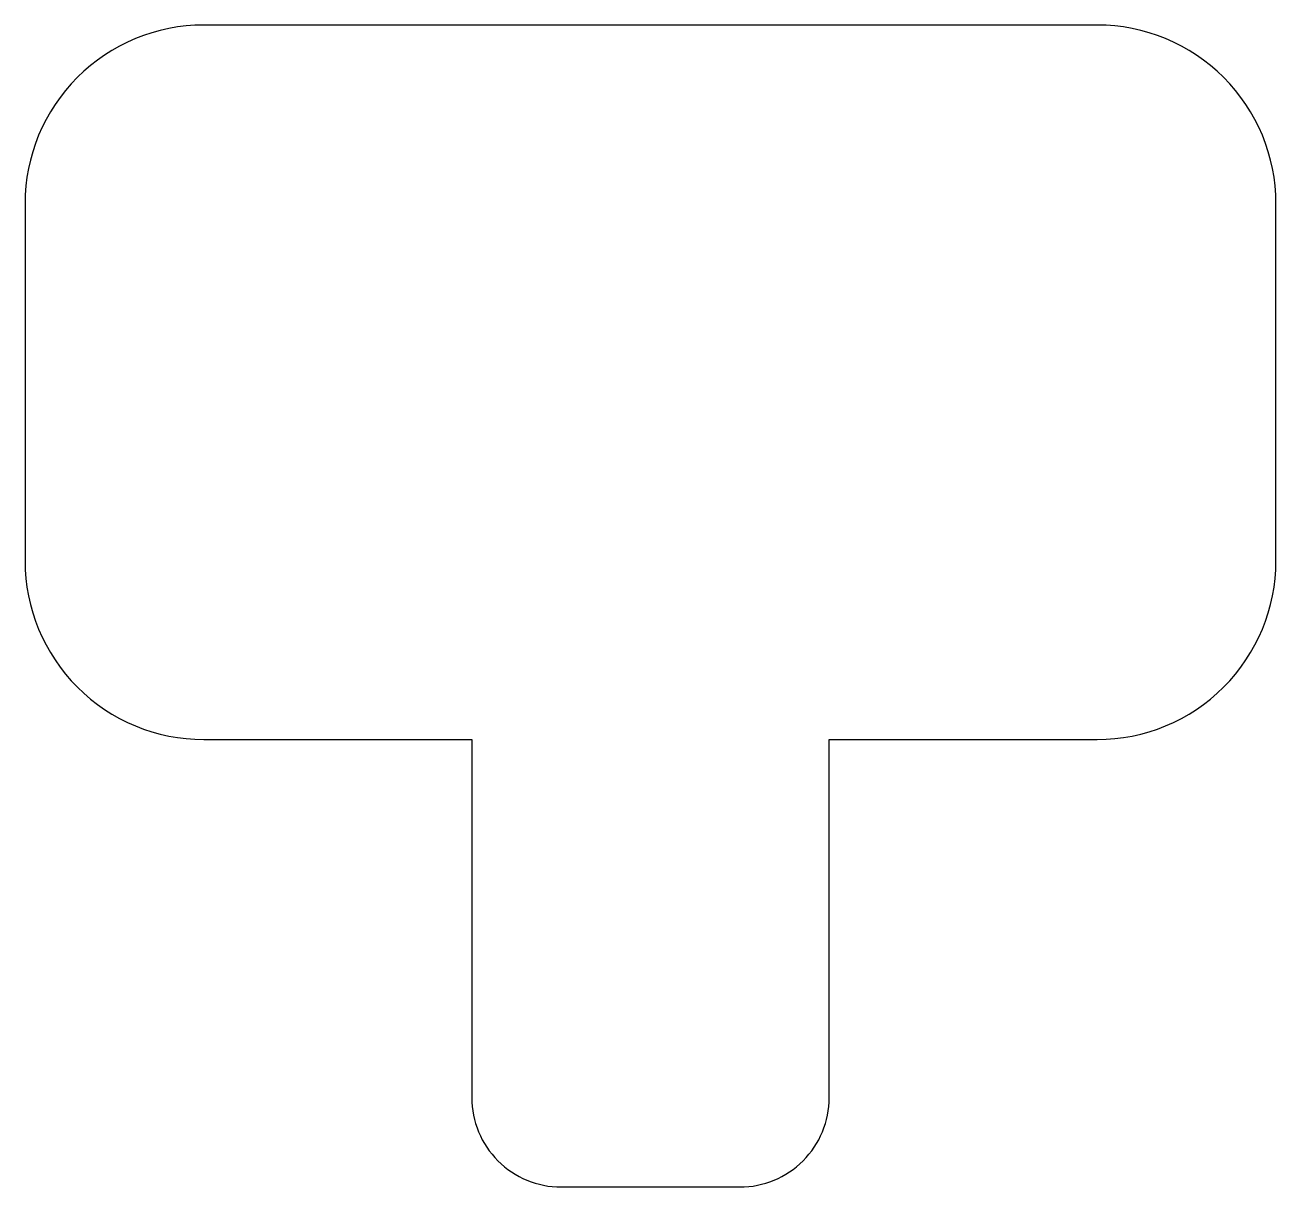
# Model space of a CAD drawing. Header units: millimetres. Extents: x -17.5 to 17.5, y 45 to 77.5.
import ezdxf

# ---------------------------------------------------------------- set-up
doc = ezdxf.new("R2010")
doc.units = ezdxf.units.MM
doc.layers.get('0').update_dxf_attribs({"linetype": 'CONTINUOUS'})

msp = doc.modelspace()

# ---------------------------------------------------------------- linework, layer by layer
msp.add_lwpolyline([(-17.5, 62.526, 0.414214), (-12.5, 57.526), (-5, 57.526), (-5, 47.5, 0.414214), (-2.5, 45), (2.5, 45, 0.414214), (5, 47.5), (5, 57.526), (12.5, 57.526, 0.414214), (17.5, 62.526), (17.5, 72.526, 0.414214), (12.5, 77.526), (-12.5, 77.526, 0.414214), (-17.5, 72.526)], format="xyb", close=True)

doc.saveas('drawing.dxf')
